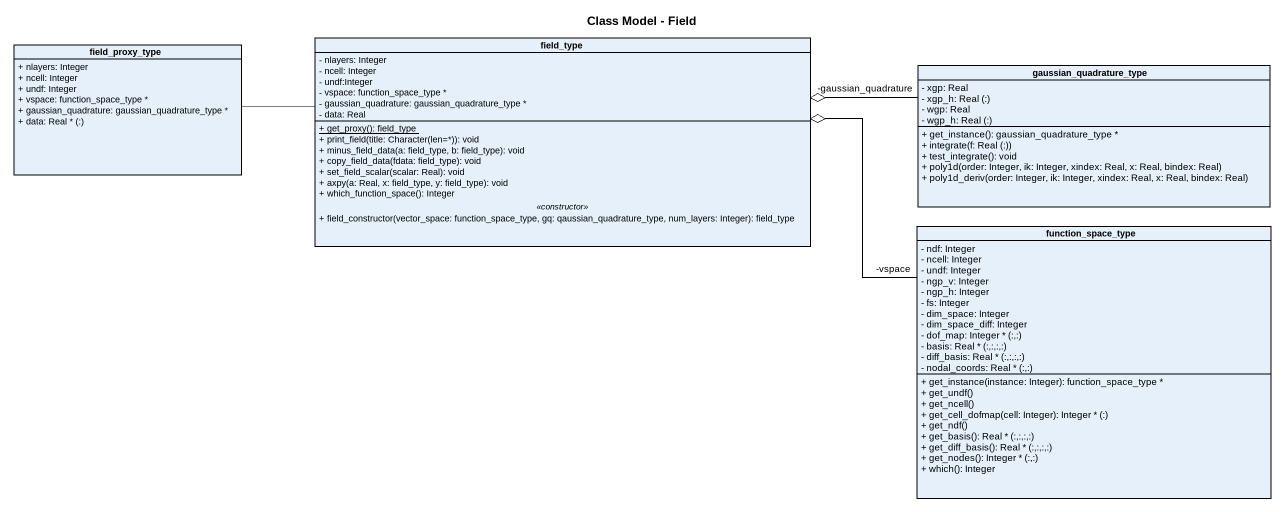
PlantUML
@startuml
title Class Model - Field
hide circle
hide empty members
skinparam classAttributeIconSize 0
class field_proxy_type {
  + nlayers: Integer
  + ncell: Integer
  + undf: Integer
  + vspace: function_space_type *
  + gaussian_quadrature: gaussian_quadrature_type *
  {field} + data: Real * (:)
}
class field_type {
  - nlayers: Integer
  - ncell: Integer
  - undf:Integer
  - vspace: function_space_type *
  - gaussian_quadrature: gaussian_quadrature_type *
  - data: Real
  --
  {static} + get_proxy(): field_type
  + print_field(title: Character(len=*)): void
  + minus_field_data(a: field_type, b: field_type): void
  + copy_field_data(fdata: field_type): void
  + set_field_scalar(scalar: Real): void
  + axpy(a: Real, x: field_type, y: field_type): void
  + which_function_space(): Integer
  .. <<constructor>> ..
  + field_constructor(vector_space: function_space_type, gq: qaussian_quadrature_type, num_layers: Integer): field_type
}
class gaussian_quadrature_type {
  - xgp: Real
  {field} - xgp_h: Real (:)
  - wgp: Real
  {field} - wgp_h: Real (:)
  + get_instance(): gaussian_quadrature_type *
  + integrate(f: Real (:))
  + test_integrate(): void
  + poly1d(order: Integer, ik: Integer, xindex: Real, x: Real, bindex: Real)
  + poly1d_deriv(order: Integer, ik: Integer, xindex: Real, x: Real, bindex: Real)
}
class function_space_type {
  - ndf: Integer
  - ncell: Integer
  - undf: Integer
  - ngp_v: Integer
  - ngp_h: Integer
  - fs: Integer
  - dim_space: Integer
  - dim_space_diff: Integer
  {field} - dof_map: Integer * (:,:)
  {field} - basis: Real * (:,:,:,:)
  {field} - diff_basis: Real * (:,:,:,:)
  {field} - nodal_coords: Real * (:,:)
  + get_instance(instance: Integer): function_space_type *
  + get_undf()
  + get_ncell()
  + get_cell_dofmap(cell: Integer): Integer * (:)
  + get_ndf()
  + get_basis(): Real * (:,:,:,:)
  + get_diff_basis(): Real * (:,:,:,:)
  + get_nodes(): Integer * (:,:)
  + which(): Integer
}
field_proxy_type -right- field_type
gaussian_quadrature_type "-gaussian_quadrature" -left-o field_type
function_space_type "-vspace" -left-o field_type
@enduml
